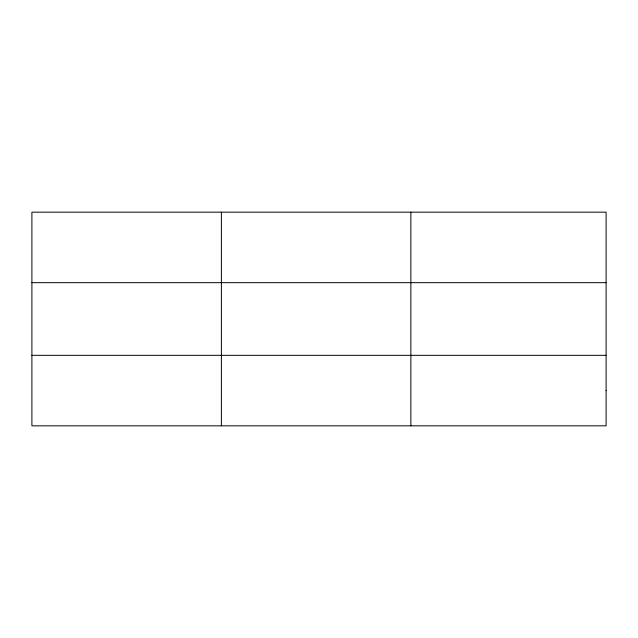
<?xml version="1.0" encoding="UTF-8"?>
<svg xmlns="http://www.w3.org/2000/svg" width="638" height="638" viewBox="0 0 638 638"><rect width="100%" height="100%" fill="white"/><g stroke="black" fill="none" stroke-linecap="round" stroke-linejoin="round"><path stroke-width="0.96" d="M221.386 425.833L221.386 212.167M410.872 425.833L410.872 212.167M31.9 282.674L606.1 282.674M31.9 355.326L606.1 355.326M606.1 390.576L606.1 425.833L31.9 425.833L31.9 212.167L606.1 212.167L606.1 390.576"/></g></svg>
